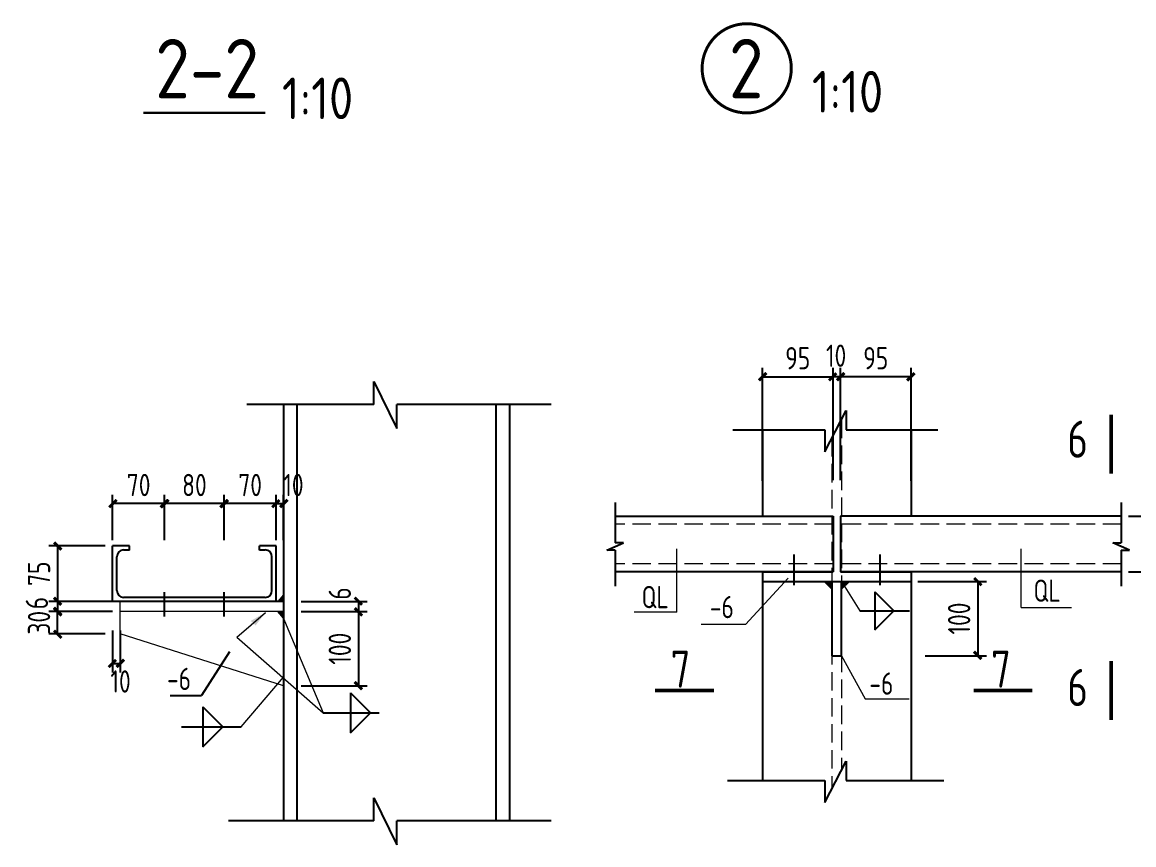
# Model space of a CAD drawing. Header units: millimetres. Extents: x 866561 to 877878, y 40199 to 44891.
# Drawn here: x 875275.8 to 875425.4, y 40580.2 to 40690.8 of the extents above; entities that cross this region are included whole.
import ezdxf

# ---------------------------------------------------------------- set-up
doc = ezdxf.new("R2010")
doc.units = ezdxf.units.MM
doc.header["$LTSCALE"] = 1000
doc.header["$MEASUREMENT"] = 0
doc.linetypes.add('DASH', pattern=[0.35, 0.25, -0.1])
for name, color, linetype, lineweight in [('1', 4, 'Continuous', 70), ('D3', 62, 'Continuous', 9), ('LZ', 64, 'Continuous', 9), ('数字', 3, 'Continuous', 9)]:
    doc.layers.add(name, color=color, linetype=linetype, lineweight=lineweight)
for name, color, linetype in [('D1', 112, 'Continuous'), ('D2', 6, 'Continuous'), ('DIM', 7, 'Continuous'), ('PUB_DIM', 3, 'Continuous'), ('文字', 7, 'Continuous'), ('桩', 6, 'Continuous')]:
    doc.layers.add(name, color=color, linetype=linetype)
doc.styles.add('GBHZ', font='gbenor.shx', dxfattribs={"width": 0.9, "bigfont": 'gbcbig.shx'})
doc.dimstyles.new('Y10', dxfattribs={"dimscale": 0, "dimtxt": 3, "dimasz": 0.01, "dimexe": 1.2, "dimexo": 1, "dimgap": 1, "dimtad": 1, "dimdec": 0, "dimlfac": 10, "dimzin": 0, "dimdsep": 46, "dimtxsty": 'GBHZ', "dimblk1": 'DX', "dimblk2": 'DX', "dimsah": 1, "dimcen": 0.09, "dimdle": 1, "dimadec": 0, "dimazin": 0, "dimtfac": 1, "dimtdec": 0, "dimtix": 1, "dimtmove": 2, "dimatfit": 3, "dimldrblk": 'DX', "dimfxl": 0, "dimtolj": 1, "dimtzin": 0, "dimarcsym": 0})

# ---------------------------------------------------------------- blocks, each defined once
blk = doc.blocks.new('DX')
at = {"color": 0, "linetype": 'ByBlock', "const_width": 40}
blk.add_lwpolyline([(-54, -51), (46, 49)], dxfattribs=at)
blk = doc.blocks.new('*D881')
at = {"layer": 'Defpoints', "color": 0, "linetype": 'ByBlock', "transparency": 16777216}
for p in [(875287.98, 40620.37), (875280.58, 40612.88), (875287.98, 40612.88)]:
    blk.add_point(p, dxfattribs=at)
at = {"layer": 'DIM', "color": 0, "linetype": 'ByBlock', "lineweight": -2, "transparency": 16777216}
for p, q in [((875286.98, 40620.37), (875279.38, 40620.37)), ((875280.58, 40620.36), (875280.58, 40612.89)), ((875286.98, 40612.88), (875279.38, 40612.88))]:
    blk.add_line(p, q, dxfattribs=at)
at = {"layer": 'DIM', "color": 0, "linetype": 'ByBlock', "lineweight": -2, "transparency": 16777216, "xscale": 0.01, "yscale": 0.01, "zscale": 0.01}
for p, rotation in [((875280.58, 40620.37), 90), ((875280.58, 40612.88), 270)]:
    blk.add_blockref('DX', p, dxfattribs=dict(at, rotation=rotation))
at = {"layer": 'DIM', "color": 0, "linetype": 'ByBlock', "transparency": 16777216, "insert": (875278.08, 40616.62), "char_height": 3, "attachment_point": 5, "rotation": 90, "style": 'GBHZ'}
blk.add_mtext('\\A1;75', dxfattribs=at)
blk = doc.blocks.new('*D882')
at = {"layer": 'Defpoints', "color": 0, "linetype": 'ByBlock', "transparency": 16777216}
for p in [(875302.98, 40626.05), (875302.98, 40620.14), (875309.98, 40620.14)]:
    blk.add_point(p, dxfattribs=at)
at = {"layer": 'DIM', "color": 0, "linetype": 'ByBlock', "lineweight": -2, "transparency": 16777216}
for p, q in [((875302.98, 40621.14), (875302.98, 40627.25)), ((875309.98, 40621.14), (875309.98, 40627.25)), ((875309.97, 40626.05), (875302.99, 40626.05))]:
    blk.add_line(p, q, dxfattribs=at)
at = {"layer": 'DIM', "color": 0, "linetype": 'ByBlock', "lineweight": -2, "transparency": 16777216, "xscale": 0.01, "yscale": 0.01, "zscale": 0.01, "rotation": 180}
blk.add_blockref('DX', (875302.98, 40626.05), dxfattribs=at)
at = {"layer": 'DIM', "color": 0, "linetype": 'ByBlock', "lineweight": -2, "transparency": 16777216, "xscale": 0.01, "yscale": 0.01, "zscale": 0.01}
blk.add_blockref('DX', (875309.98, 40626.05), dxfattribs=at)
at = {"layer": 'DIM', "color": 0, "linetype": 'ByBlock', "transparency": 16777216, "insert": (875306.48, 40628.55), "char_height": 3, "attachment_point": 5, "style": 'GBHZ'}
blk.add_mtext('\\A1;70', dxfattribs=at)
blk = doc.blocks.new('*D883')
at = {"layer": 'Defpoints', "color": 0, "linetype": 'ByBlock', "transparency": 16777216}
for p in [(875294.98, 40626.05), (875294.98, 40620.14), (875302.98, 40620.14)]:
    blk.add_point(p, dxfattribs=at)
at = {"layer": 'DIM', "color": 0, "linetype": 'ByBlock', "lineweight": -2, "transparency": 16777216}
for p, q in [((875294.98, 40621.14), (875294.98, 40627.25)), ((875302.98, 40621.14), (875302.98, 40627.25)), ((875302.97, 40626.05), (875294.99, 40626.05))]:
    blk.add_line(p, q, dxfattribs=at)
at = {"layer": 'DIM', "color": 0, "linetype": 'ByBlock', "lineweight": -2, "transparency": 16777216, "xscale": 0.01, "yscale": 0.01, "zscale": 0.01, "rotation": 180}
blk.add_blockref('DX', (875294.98, 40626.05), dxfattribs=at)
at = {"layer": 'DIM', "color": 0, "linetype": 'ByBlock', "lineweight": -2, "transparency": 16777216, "xscale": 0.01, "yscale": 0.01, "zscale": 0.01}
blk.add_blockref('DX', (875302.98, 40626.05), dxfattribs=at)
at = {"layer": 'DIM', "color": 0, "linetype": 'ByBlock', "transparency": 16777216, "insert": (875298.98, 40628.55), "char_height": 3, "attachment_point": 5, "style": 'GBHZ'}
blk.add_mtext('\\A1;80', dxfattribs=at)
blk = doc.blocks.new('*D884')
at = {"layer": 'Defpoints', "color": 0, "linetype": 'ByBlock', "transparency": 16777216}
for p in [(875287.98, 40626.05), (875287.98, 40620.14), (875294.98, 40620.14)]:
    blk.add_point(p, dxfattribs=at)
at = {"layer": 'DIM', "color": 0, "linetype": 'ByBlock', "lineweight": -2, "transparency": 16777216}
for p, q in [((875287.98, 40621.14), (875287.98, 40627.25)), ((875294.98, 40621.14), (875294.98, 40627.25)), ((875294.97, 40626.05), (875287.99, 40626.05))]:
    blk.add_line(p, q, dxfattribs=at)
at = {"layer": 'DIM', "color": 0, "linetype": 'ByBlock', "lineweight": -2, "transparency": 16777216, "xscale": 0.01, "yscale": 0.01, "zscale": 0.01, "rotation": 180}
blk.add_blockref('DX', (875287.98, 40626.05), dxfattribs=at)
at = {"layer": 'DIM', "color": 0, "linetype": 'ByBlock', "lineweight": -2, "transparency": 16777216, "xscale": 0.01, "yscale": 0.01, "zscale": 0.01}
blk.add_blockref('DX', (875294.98, 40626.05), dxfattribs=at)
at = {"layer": 'DIM', "color": 0, "linetype": 'ByBlock', "transparency": 16777216, "insert": (875291.48, 40628.55), "char_height": 3, "attachment_point": 5, "style": 'GBHZ'}
blk.add_mtext('\\A1;70', dxfattribs=at)
blk = doc.blocks.new('*D885')
at = {"layer": 'Defpoints', "color": 0, "linetype": 'ByBlock', "transparency": 16777216}
for p in [(875312.36, 40612.88), (875312.36, 40611.52), (875321.05, 40611.52)]:
    blk.add_point(p, dxfattribs=at)
at = {"layer": 'DIM', "color": 0, "linetype": 'ByBlock', "lineweight": -2, "transparency": 16777216}
for p, q in [((875313.36, 40612.88), (875322.25, 40612.88)), ((875313.36, 40611.52), (875322.25, 40611.52)), ((875321.05, 40612.89), (875321.05, 40612.9)), ((875321.05, 40612.88), (875321.05, 40611.52)), ((875321.05, 40611.51), (875321.05, 40611.5))]:
    blk.add_line(p, q, dxfattribs=at)
at = {"layer": 'DIM', "color": 0, "linetype": 'ByBlock', "lineweight": -2, "transparency": 16777216, "xscale": 0.01, "yscale": 0.01, "zscale": 0.01}
for p, rotation in [((875321.05, 40612.88), 270), ((875321.05, 40611.52), 90)]:
    blk.add_blockref('DX', p, dxfattribs=dict(at, rotation=rotation))
at = {"layer": 'DIM', "color": 0, "linetype": 'ByBlock', "transparency": 16777216, "insert": (875318.55, 40613.96), "char_height": 3, "attachment_point": 5, "rotation": 90, "style": 'GBHZ'}
blk.add_mtext('\\A1;6', dxfattribs=at)
blk = doc.blocks.new('*D886')
at = {"layer": 'Defpoints', "color": 0, "linetype": 'ByBlock', "transparency": 16777216}
for p in [(875312.36, 40611.52), (875312.36, 40601.53), (875321.05, 40601.53)]:
    blk.add_point(p, dxfattribs=at)
at = {"layer": 'DIM', "color": 0, "linetype": 'ByBlock', "lineweight": -2, "transparency": 16777216}
for p, q in [((875313.36, 40611.52), (875322.25, 40611.52)), ((875321.05, 40611.51), (875321.05, 40601.54)), ((875313.36, 40601.53), (875322.25, 40601.53))]:
    blk.add_line(p, q, dxfattribs=at)
at = {"layer": 'DIM', "color": 0, "linetype": 'ByBlock', "lineweight": -2, "transparency": 16777216, "xscale": 0.01, "yscale": 0.01, "zscale": 0.01}
for p, rotation in [((875321.05, 40611.52), 90), ((875321.05, 40601.53), 270)]:
    blk.add_blockref('DX', p, dxfattribs=dict(at, rotation=rotation))
at = {"layer": 'DIM', "color": 0, "linetype": 'ByBlock', "transparency": 16777216, "insert": (875318.55, 40606.53), "char_height": 3, "attachment_point": 5, "rotation": 90, "style": 'GBHZ'}
blk.add_mtext('\\A1;100', dxfattribs=at)
blk = doc.blocks.new('*D887')
at = {"layer": 'Defpoints', "color": 0, "linetype": 'ByBlock', "transparency": 16777216}
for p in [(875287.98, 40610), (875288.98, 40610), (875288.98, 40604.55)]:
    blk.add_point(p, dxfattribs=at)
at = {"layer": 'DIM', "color": 0, "linetype": 'ByBlock', "lineweight": -2, "transparency": 16777216}
for p, q in [((875287.98, 40609), (875287.98, 40603.35)), ((875288.98, 40609), (875288.98, 40603.35)), ((875287.97, 40604.55), (875287.96, 40604.55)), ((875287.98, 40604.55), (875288.98, 40604.55)), ((875288.99, 40604.55), (875289, 40604.55))]:
    blk.add_line(p, q, dxfattribs=at)
at = {"layer": 'DIM', "color": 0, "linetype": 'ByBlock', "lineweight": -2, "transparency": 16777216, "xscale": 0.01, "yscale": 0.01, "zscale": 0.01}
blk.add_blockref('DX', (875287.98, 40604.55), dxfattribs=at)
at = {"layer": 'DIM', "color": 0, "linetype": 'ByBlock', "lineweight": -2, "transparency": 16777216, "xscale": 0.01, "yscale": 0.01, "zscale": 0.01, "rotation": 180}
blk.add_blockref('DX', (875288.98, 40604.55), dxfattribs=at)
at = {"layer": 'DIM', "color": 0, "linetype": 'ByBlock', "transparency": 16777216, "insert": (875289.05, 40602.12), "char_height": 3, "attachment_point": 5, "style": 'GBHZ'}
blk.add_mtext('\\A1;10', dxfattribs=at)
blk = doc.blocks.new('*D888')
at = {"layer": 'Defpoints', "color": 0, "linetype": 'ByBlock', "transparency": 16777216}
for p in [(875280.58, 40611.52), (875287.98, 40611.52), (875287.98, 40608.52)]:
    blk.add_point(p, dxfattribs=at)
at = {"layer": 'DIM', "color": 0, "linetype": 'ByBlock', "lineweight": -2, "transparency": 16777216}
for p, q in [((875286.98, 40611.52), (875279.38, 40611.52)), ((875280.58, 40611.53), (875280.58, 40611.54)), ((875280.58, 40608.52), (875280.58, 40611.52)), ((875286.98, 40608.52), (875279.38, 40608.52)), ((875280.58, 40608.51), (875280.58, 40608.5))]:
    blk.add_line(p, q, dxfattribs=at)
at = {"layer": 'DIM', "color": 0, "linetype": 'ByBlock', "lineweight": -2, "transparency": 16777216, "xscale": 0.01, "yscale": 0.01, "zscale": 0.01}
for p, rotation in [((875280.58, 40611.52), 270), ((875280.58, 40608.52), 90)]:
    blk.add_blockref('DX', p, dxfattribs=dict(at, rotation=rotation))
at = {"layer": 'DIM', "color": 0, "linetype": 'ByBlock', "transparency": 16777216, "insert": (875278.08, 40610.02), "char_height": 3, "attachment_point": 5, "rotation": 90, "style": 'GBHZ'}
blk.add_mtext('\\A1;30', dxfattribs=at)
blk = doc.blocks.new('*D889')
at = {"layer": 'Defpoints', "color": 0, "linetype": 'ByBlock', "transparency": 16777216}
for p in [(875280.58, 40611.52), (875288.98, 40611.52), (875289.03, 40612.88)]:
    blk.add_point(p, dxfattribs=at)
at = {"layer": 'DIM', "color": 0, "linetype": 'ByBlock', "lineweight": -2, "transparency": 16777216}
for p, q in [((875288.03, 40612.88), (875279.38, 40612.88)), ((875287.98, 40611.52), (875279.38, 40611.52)), ((875280.58, 40612.89), (875280.58, 40612.9)), ((875280.58, 40612.88), (875280.58, 40611.52)), ((875280.58, 40611.51), (875280.58, 40611.5))]:
    blk.add_line(p, q, dxfattribs=at)
at = {"layer": 'DIM', "color": 0, "linetype": 'ByBlock', "lineweight": -2, "transparency": 16777216, "xscale": 0.01, "yscale": 0.01, "zscale": 0.01}
for p, rotation in [((875280.58, 40612.88), 270), ((875280.58, 40611.52), 90)]:
    blk.add_blockref('DX', p, dxfattribs=dict(at, rotation=rotation))
at = {"layer": 'DIM', "color": 0, "linetype": 'ByBlock', "transparency": 16777216, "insert": (875277.79, 40612.67), "char_height": 3, "attachment_point": 5, "rotation": 90, "style": 'GBHZ'}
blk.add_mtext('\\A1;6', dxfattribs=at)
blk = doc.blocks.new('*D934')
at = {"layer": 'Defpoints', "color": 0, "linetype": 'ByBlock', "transparency": 16777216}
for p in [(875310.98, 40626.05), (875309.98, 40620.14), (875310.98, 40620.14)]:
    blk.add_point(p, dxfattribs=at)
at = {"layer": 'DIM', "color": 0, "linetype": 'ByBlock', "lineweight": -2, "transparency": 16777216}
for p, q in [((875309.98, 40621.14), (875309.98, 40627.25)), ((875310.98, 40621.14), (875310.98, 40627.25)), ((875309.97, 40626.05), (875309.96, 40626.05)), ((875309.98, 40626.05), (875310.98, 40626.05)), ((875310.99, 40626.05), (875311, 40626.05))]:
    blk.add_line(p, q, dxfattribs=at)
at = {"layer": 'DIM', "color": 0, "linetype": 'ByBlock', "lineweight": -2, "transparency": 16777216, "xscale": 0.01, "yscale": 0.01, "zscale": 0.01}
blk.add_blockref('DX', (875309.98, 40626.05), dxfattribs=at)
at = {"layer": 'DIM', "color": 0, "linetype": 'ByBlock', "lineweight": -2, "transparency": 16777216, "xscale": 0.01, "yscale": 0.01, "zscale": 0.01, "rotation": 180}
blk.add_blockref('DX', (875310.98, 40626.05), dxfattribs=at)
at = {"layer": 'DIM', "color": 0, "linetype": 'ByBlock', "transparency": 16777216, "insert": (875312.31, 40628.55), "char_height": 3, "attachment_point": 5, "style": 'GBHZ'}
blk.add_mtext('\\A1;10', dxfattribs=at)
blk = doc.blocks.new('*D935')
at = {"layer": 'Defpoints', "color": 0, "linetype": 'ByBlock', "transparency": 16777216}
for p in [(875395.33, 40615.59), (875396.33, 40605.59), (875404.38, 40605.59)]:
    blk.add_point(p, dxfattribs=at)
at = {"layer": 'DIM', "color": 0, "linetype": 'ByBlock', "lineweight": -2, "transparency": 16777216}
for p, q in [((875396.33, 40615.59), (875405.58, 40615.59)), ((875404.38, 40615.58), (875404.38, 40605.6)), ((875397.33, 40605.59), (875405.58, 40605.59))]:
    blk.add_line(p, q, dxfattribs=at)
at = {"layer": 'DIM', "color": 0, "linetype": 'ByBlock', "lineweight": -2, "transparency": 16777216, "xscale": 0.01, "yscale": 0.01, "zscale": 0.01}
for p, rotation in [((875404.38, 40615.59), 90), ((875404.38, 40605.59), 270)]:
    blk.add_blockref('DX', p, dxfattribs=dict(at, rotation=rotation))
at = {"layer": 'DIM', "color": 0, "linetype": 'ByBlock', "transparency": 16777216, "insert": (875401.88, 40610.59), "char_height": 3, "attachment_point": 5, "rotation": 90, "style": 'GBHZ'}
blk.add_mtext('\\A1;100', dxfattribs=at)
blk = doc.blocks.new('*D936')
at = {"layer": 'Defpoints', "color": 0, "linetype": 'ByBlock', "transparency": 16777216}
for p in [(875423.69, 40624.38), (875423.69, 40616.88), (875431.79, 40616.88)]:
    blk.add_point(p, dxfattribs=at)
at = {"layer": 'DIM', "color": 0, "linetype": 'ByBlock', "lineweight": -2, "transparency": 16777216}
for p, q in [((875424.69, 40624.38), (875432.99, 40624.38)), ((875431.79, 40624.37), (875431.79, 40616.89)), ((875424.69, 40616.88), (875432.99, 40616.88))]:
    blk.add_line(p, q, dxfattribs=at)
at = {"layer": 'DIM', "color": 0, "linetype": 'ByBlock', "lineweight": -2, "transparency": 16777216, "xscale": 0.01, "yscale": 0.01, "zscale": 0.01}
for p, rotation in [((875431.79, 40624.38), 90), ((875431.79, 40616.88), 270)]:
    blk.add_blockref('DX', p, dxfattribs=dict(at, rotation=rotation))
at = {"layer": 'DIM', "color": 0, "linetype": 'ByBlock', "transparency": 16777216, "insert": (875429.29, 40620.63), "char_height": 3, "attachment_point": 5, "rotation": 90, "style": 'GBHZ'}
blk.add_mtext('\\A1;75', dxfattribs=at)
blk = doc.blocks.new('*D941')
at = {"layer": 'Defpoints', "color": 0, "linetype": 'ByBlock', "transparency": 16777216}
for p in [(875384.91, 40643.12), (875375.41, 40628.12), (875384.91, 40628.22)]:
    blk.add_point(p, dxfattribs=at)
at = {"layer": 'DIM', "color": 0, "linetype": 'ByBlock', "lineweight": -2, "transparency": 16777216}
for p, q in [((875375.41, 40629.12), (875375.41, 40644.32)), ((875375.42, 40643.12), (875384.9, 40643.12)), ((875384.91, 40629.22), (875384.91, 40644.32))]:
    blk.add_line(p, q, dxfattribs=at)
at = {"layer": 'DIM', "color": 0, "linetype": 'ByBlock', "lineweight": -2, "transparency": 16777216, "xscale": 0.01, "yscale": 0.01, "zscale": 0.01, "rotation": 180}
blk.add_blockref('DX', (875375.41, 40643.12), dxfattribs=at)
at = {"layer": 'DIM', "color": 0, "linetype": 'ByBlock', "lineweight": -2, "transparency": 16777216, "xscale": 0.01, "yscale": 0.01, "zscale": 0.01}
blk.add_blockref('DX', (875384.91, 40643.12), dxfattribs=at)
at = {"layer": 'DIM', "color": 0, "linetype": 'ByBlock', "transparency": 16777216, "insert": (875380.16, 40645.62), "char_height": 3, "attachment_point": 5, "style": 'GBHZ'}
blk.add_mtext('\\A1;95', dxfattribs=at)
blk = doc.blocks.new('*D942')
at = {"layer": 'Defpoints', "color": 0, "linetype": 'ByBlock', "transparency": 16777216}
for p in [(875384.91, 40643.12), (875384.91, 40628.22), (875385.91, 40628.2)]:
    blk.add_point(p, dxfattribs=at)
at = {"layer": 'DIM', "color": 0, "linetype": 'ByBlock', "lineweight": -2, "transparency": 16777216}
for p, q in [((875384.9, 40643.12), (875384.89, 40643.12)), ((875384.91, 40629.22), (875384.91, 40644.32)), ((875385.91, 40643.12), (875384.91, 40643.12)), ((875385.91, 40629.2), (875385.91, 40644.32)), ((875385.92, 40643.12), (875385.93, 40643.12))]:
    blk.add_line(p, q, dxfattribs=at)
at = {"layer": 'DIM', "color": 0, "linetype": 'ByBlock', "lineweight": -2, "transparency": 16777216, "xscale": 0.01, "yscale": 0.01, "zscale": 0.01}
blk.add_blockref('DX', (875384.91, 40643.12), dxfattribs=at)
at = {"layer": 'DIM', "color": 0, "linetype": 'ByBlock', "lineweight": -2, "transparency": 16777216, "xscale": 0.01, "yscale": 0.01, "zscale": 0.01, "rotation": 180}
blk.add_blockref('DX', (875385.91, 40643.12), dxfattribs=at)
at = {"layer": 'DIM', "color": 0, "linetype": 'ByBlock', "transparency": 16777216, "insert": (875385.33, 40645.95), "char_height": 3, "attachment_point": 5, "style": 'GBHZ'}
blk.add_mtext('\\A1;10', dxfattribs=at)
blk = doc.blocks.new('*D943')
at = {"layer": 'Defpoints', "color": 0, "linetype": 'ByBlock', "transparency": 16777216}
for p in [(875385.91, 40643.12), (875385.91, 40628.22), (875395.41, 40628.12)]:
    blk.add_point(p, dxfattribs=at)
at = {"layer": 'DIM', "color": 0, "linetype": 'ByBlock', "lineweight": -2, "transparency": 16777216}
for p, q in [((875385.91, 40629.22), (875385.91, 40644.32)), ((875395.4, 40643.12), (875385.92, 40643.12)), ((875395.41, 40629.12), (875395.41, 40644.32))]:
    blk.add_line(p, q, dxfattribs=at)
at = {"layer": 'DIM', "color": 0, "linetype": 'ByBlock', "lineweight": -2, "transparency": 16777216, "xscale": 0.01, "yscale": 0.01, "zscale": 0.01, "rotation": 180}
blk.add_blockref('DX', (875385.91, 40643.12), dxfattribs=at)
at = {"layer": 'DIM', "color": 0, "linetype": 'ByBlock', "lineweight": -2, "transparency": 16777216, "xscale": 0.01, "yscale": 0.01, "zscale": 0.01}
blk.add_blockref('DX', (875395.41, 40643.12), dxfattribs=at)
at = {"layer": 'DIM', "color": 0, "linetype": 'ByBlock', "transparency": 16777216, "insert": (875390.66, 40645.62), "char_height": 3, "attachment_point": 5, "style": 'GBHZ'}
blk.add_mtext('\\A1;95', dxfattribs=at)

msp = doc.modelspace()

# ---------------------------------------------------------------- linework, layer by layer
at = {"linetype": 'ByBlock', "ltscale": 0.5, "const_width": 0.4}
msp.add_lwpolyline([(875367.297, 40684.617, 1), (875379.297, 40684.617, 1)], format="xyb", close=True, dxfattribs=at)
at = {"layer": '1', "color": 2, "const_width": 0.48}
for points in [[(875422.333, 40638.002), (875422.333, 40630.08)], [(875422.333, 40604.88), (875422.333, 40596.958)], [(875360.957, 40600.896), (875368.879, 40600.896)], [(875403.823, 40600.896), (875411.745, 40600.896)]]:
    msp.add_lwpolyline(points, dxfattribs=at)
at = {"layer": 'D1'}
for p, q in [((875323.122, 40639.391), (875323.122, 40642.477)), ((875323.122, 40642.477), (875326.2, 40636.156)), ((875323.122, 40639.391), (875306.039, 40639.391)), ((875326.2, 40636.156), (875326.2, 40639.391)), ((875346.997, 40639.391), (875326.2, 40639.391)), ((875319.969, 40600.614), (875319.969, 40595.205)), ((875319.969, 40600.614), (875322.673, 40597.91)), ((875300.119, 40598.721), (875302.823, 40596.016)), ((875300.119, 40598.721), (875300.119, 40593.312)), ((875316.327, 40597.91), (875323.849, 40597.91)), ((875319.969, 40595.205), (875322.673, 40597.91)), ((875297.263, 40596.016), (875305.268, 40596.016)), ((875300.119, 40593.312), (875302.823, 40596.016)), ((875323.122, 40586.473), (875326.2, 40580.152)), ((875323.122, 40583.387), (875323.122, 40586.473)), ((875323.122, 40583.387), (875303.549, 40583.387)), ((875326.2, 40580.152), (875326.2, 40583.387)), ((875346.997, 40583.387), (875326.2, 40583.387))]:
    msp.add_line(p, q, dxfattribs=at)
at = {"layer": 'D1', "color": 251}
for p, q in [((875383.806, 40633.035), (875386.681, 40638.585)), ((875386.681, 40638.585), (875386.681, 40635.968)), ((875371.439, 40635.968), (875383.806, 40635.968)), ((875383.806, 40635.968), (875383.806, 40633.035)), ((875386.681, 40635.968), (875399.018, 40635.968)), ((875355.61, 40626.195), (875355.61, 40620.766)), ((875423.692, 40626.195), (875423.692, 40620.766)), ((875354.486, 40619.785), (875356.734, 40620.766)), ((875356.734, 40620.766), (875355.61, 40620.766)), ((875424.816, 40619.785), (875422.568, 40620.766)), ((875422.568, 40620.766), (875423.692, 40620.766)), ((875355.61, 40619.785), (875354.486, 40619.785)), ((875355.61, 40619.785), (875355.61, 40614.95)), ((875423.692, 40619.785), (875423.692, 40614.95)), ((875423.692, 40619.785), (875424.816, 40619.785)), ((875390.534, 40614.2), (875390.534, 40609.062)), ((875390.534, 40614.2), (875393.103, 40611.631)), ((875388.504, 40611.631), (875395.184, 40611.631)), ((875390.534, 40609.062), (875393.103, 40611.631)), ((875383.806, 40585.849), (875386.681, 40591.399)), ((875386.681, 40591.399), (875386.681, 40588.781)), ((875370.7, 40588.781), (875383.806, 40588.781)), ((875383.806, 40588.781), (875383.806, 40585.849)), ((875386.681, 40588.781), (875399.799, 40588.781))]:
    msp.add_line(p, q, dxfattribs=at)
at = {"layer": 'D2'}
for p, q in [((875310.98, 40639.391), (875310.98, 40583.444)), ((875312.783, 40639.391), (875312.783, 40583.444)), ((875339.56, 40639.391), (875339.56, 40583.444)), ((875341.363, 40639.391), (875341.363, 40583.444)), ((875375.41, 40635.968), (875375.41, 40624.375)), ((875395.41, 40635.968), (875395.41, 40624.375)), ((875355.61, 40624.375), (875384.91, 40624.375)), ((875423.692, 40624.375), (875385.91, 40624.375)), ((875290.24, 40620.374), (875287.98, 40620.374)), ((875287.98, 40612.876), (875287.98, 40620.374)), ((875290.24, 40619.81), (875289.451, 40619.81)), ((875290.24, 40619.81), (875290.24, 40620.374)), ((875309.983, 40620.374), (875307.729, 40620.374)), ((875307.729, 40619.81), (875307.729, 40620.374)), ((875308.518, 40619.81), (875307.729, 40619.81)), ((875309.983, 40612.876), (875309.983, 40620.374)), ((875288.55, 40614.341), (875288.55, 40618.909)), ((875309.42, 40614.341), (875309.42, 40618.909)), ((875384.91, 40616.877), (875355.61, 40616.877)), ((875375.41, 40616.877), (875375.41, 40615.592)), ((875375.41, 40616.877), (875384.91, 40616.877)), ((875375.41, 40616.877), (875375.41, 40588.781)), ((875423.692, 40616.877), (875385.91, 40616.877)), ((875385.91, 40616.877), (875395.41, 40616.877)), ((875395.41, 40616.877), (875395.41, 40615.592)), ((875395.41, 40616.877), (875395.41, 40588.781)), ((875375.41, 40615.592), (875395.41, 40615.592)), ((875384.767, 40615.592), (875384.767, 40605.589)), ((875386.052, 40605.589), (875386.052, 40615.592)), ((875308.518, 40613.439), (875289.451, 40613.439)), ((875294.98, 40610.847), (875294.98, 40614.115)), ((875302.98, 40610.847), (875302.98, 40614.115)), ((875310.98, 40612.876), (875287.98, 40612.876)), ((875310.98, 40612.876), (875310.98, 40601.527)), ((875384.767, 40605.589), (875386.052, 40605.589))]:
    msp.add_line(p, q, dxfattribs=at)
at = {"layer": 'D2', "linetype": 'Continuous'}
for p, q in [((875379.629, 40619.197), (875379.629, 40615.057)), ((875391.191, 40619.197), (875391.191, 40615.057))]:
    msp.add_line(p, q, dxfattribs=at)
at = {"layer": 'D2'}
for centre, start, end in [((875289.451, 40618.909), 90, 180), ((875308.518, 40618.909), 0, 90), ((875289.451, 40614.341), 180, 270), ((875308.518, 40614.341), 270, 0)]:
    msp.add_arc(centre, 0.902, start, end, dxfattribs=at)
at = {"layer": 'D3', "color": 251}
for p, q in [((875363.911, 40611.453), (875363.911, 40619.946)), ((875410.246, 40612.052), (875410.246, 40619.946)), ((875378.879, 40616.02), (875373.118, 40609.795)), ((875386.052, 40615.592), (875388.504, 40611.631)), ((875410.246, 40612.052), (875417.007, 40612.052)), ((875363.911, 40611.453), (875358.147, 40611.453)), ((875373.118, 40609.795), (875367.164, 40609.795)), ((875386.052, 40605.589), (875389.219, 40599.777)), ((875389.219, 40599.777), (875395.146, 40599.777))]:
    msp.add_line(p, q, dxfattribs=at)
at = {"layer": 'D3'}
for p, q in [((875383.697, 40615.592), (875384.767, 40614.521)), ((875387.123, 40615.592), (875386.052, 40614.521)), ((875310.98, 40613.777), (875310.208, 40612.876)), ((875288.98, 40608.523), (875288.98, 40612.876)), ((875310.98, 40611.523), (875288.98, 40611.523)), ((875310.98, 40610.622), (875310.208, 40611.523)), ((875304.706, 40608.08), (875308.571, 40611.422)), ((875310.755, 40611.114), (875316.327, 40597.91)), ((875310.98, 40601.527), (875288.98, 40608.523)), ((875304.706, 40608.08), (875316.327, 40597.91)), ((875305.268, 40596.016), (875310.98, 40602.711))]:
    msp.add_line(p, q, dxfattribs=at)
for points in [[(875383.697, 40615.592), (875384.767, 40615.592), (875384.767, 40614.521), (875384.767, 40615.592)], [(875387.123, 40615.592), (875386.052, 40615.592), (875386.052, 40614.521), (875386.052, 40615.592)], [(875310.98, 40613.777), (875310.98, 40612.876), (875310.208, 40612.876), (875310.98, 40612.876)], [(875310.98, 40610.622), (875310.98, 40611.523), (875310.208, 40611.523), (875310.98, 40611.523)], [(875306.545, 40610.26), (875308.571, 40611.422), (875306.545, 40610.26), (875307.23, 40609.673)]]:
    msp.add_solid(points, dxfattribs=at)
at = {"layer": 'LZ', "color": 251, "linetype": 'DASH', "ltscale": 0.01}
for p, q in [((875386.052, 40637.37), (875386.052, 40590.184)), ((875384.767, 40634.891), (875384.767, 40587.705)), ((875384.91, 40623.305), (875355.61, 40623.305)), ((875423.692, 40623.305), (875385.91, 40623.305)), ((875384.91, 40617.947), (875355.61, 40617.947)), ((875423.692, 40617.947), (875385.91, 40617.947))]:
    msp.add_line(p, q, dxfattribs=at)
at = {"layer": '文字', "color": 6, "const_width": 0.32}
msp.add_lwpolyline([(875292.105, 40678.617), (875308.53, 40678.617)], dxfattribs=at)
at = {"layer": '桩'}
for p, q in [((875384.91, 40624.375), (875384.91, 40616.877)), ((875385.91, 40624.375), (875385.91, 40616.877)), ((875303.715, 40606.118), (875299.943, 40600.239)), ((875295.726, 40600.239), (875299.943, 40600.239))]:
    msp.add_line(p, q, dxfattribs=at)

# ---------------------------------------------------------------- texts
at = {"layer": 'PUB_DIM', "style": 'GBHZ', "width": 0.9}
for s, p in [('6', (875416.431, 40632.225)), ('7', (875363.049, 40601.287)), ('7', (875406.167, 40601.287)), ('6', (875416.431, 40598.814))]:
    msp.add_text(s, height=5, dxfattribs=at).set_placement(p)
at = {"layer": '数字', "style": 'GBHZ', "width": 0.9}
for s, p in [('QL', (875359.148, 40611.979)), ('QL', (875411.885, 40612.841)), ('-6', (875368.337, 40610.633)), ('-6', (875295.296, 40600.968)), ('-6', (875389.801, 40600.341))]:
    msp.add_text(s, height=3, dxfattribs=at).set_placement(p)
at = {"layer": '文字', "color": 6, "style": 'GBHZ'}
for s, height, p in [('2-2', 8, (875293.713, 40680.569)), ('2', 8, (875370.902, 40680.584)), ('1:10', 5.6, (875310.757, 40677.783)), ('1:10', 5.6, (875382.064, 40678.665, -0.009))]:
    msp.add_text(s, height=height, dxfattribs=at).set_placement(p)

# ---------------------------------------------------------------- dimensions: what is measured, and where the dimension line sits
at = {"layer": 'DIM', "color": 4, "linetype": 'ByBlock'}
dim = msp.add_linear_dim(base=(875384.91, 40643.115), p1=(875375.41, 40628.124), p2=(875384.91, 40628.215), dimstyle='Y10', override={"dimscale": 1}, dxfattribs=at)
dim.commit()
dim.dimension.update_dxf_attribs({"geometry": '*D941', "text_midpoint": (875380.16, 40645.615)})
dim = msp.add_linear_dim(base=(875384.91, 40643.115), p1=(875385.91, 40628.205), p2=(875384.91, 40628.215), angle=180, dimstyle='Y10', override={"dimscale": 1}, dxfattribs=at)
dim.commit()
dim.dimension.update_dxf_attribs({"geometry": '*D942', "text_midpoint": (875385.328, 40645.955), "dimtype": 160})
for base, p1, p2, angle, picture, middle in [((875385.91, 40643.115), (875395.41, 40628.124), (875385.91, 40628.215), 180, '*D943', (875390.66, 40645.615)), ((875431.792, 40616.877), (875423.692, 40624.375), (875423.692, 40616.877), 270, '*D936', (875429.292, 40620.626)), ((875404.377, 40605.589), (875395.331, 40615.592), (875396.331, 40605.589), 270, '*D935', (875401.877, 40610.591))]:
    dim = msp.add_linear_dim(base=base, p1=p1, p2=p2, angle=angle, dimstyle='Y10', override={"dimscale": 1}, dxfattribs=at)
    dim.commit()
    dim.dimension.update_dxf_attribs({"geometry": picture, "text_midpoint": middle})
at = {"layer": 'DIM', "linetype": 'ByBlock'}
for base, p1, p2, angle, picture, middle in [((875287.98, 40626.052), (875294.98, 40620.144), (875287.98, 40620.144), 180, '*D884', (875291.48, 40628.552)), ((875294.98, 40626.052), (875302.98, 40620.144), (875294.98, 40620.144), 180, '*D883', (875298.98, 40628.552)), ((875302.98, 40626.052), (875309.98, 40620.144), (875302.98, 40620.144), 180, '*D882', (875306.48, 40628.552)), ((875280.579, 40612.876), (875287.98, 40620.374), (875287.98, 40612.876), 270, '*D881', (875278.079, 40616.625)), ((875280.579, 40611.523), (875287.98, 40608.523), (875287.98, 40611.523), 90, '*D888', (875278.079, 40610.023)), ((875321.052, 40601.527), (875312.358, 40611.523), (875312.358, 40601.527), 270, '*D886', (875318.552, 40606.525))]:
    dim = msp.add_linear_dim(base=base, p1=p1, p2=p2, angle=angle, dimstyle='Y10', override={"dimscale": 1}, dxfattribs=at)
    dim.commit()
    dim.dimension.update_dxf_attribs({"geometry": picture, "text_midpoint": middle})
dim = msp.add_linear_dim(base=(875310.98, 40626.052), p1=(875309.98, 40620.144), p2=(875310.98, 40620.144), dimstyle='Y10', override={"dimscale": 1}, dxfattribs=at)
dim.commit()
dim.dimension.update_dxf_attribs({"geometry": '*D934', "text_midpoint": (875312.307, 40628.552), "dimtype": 160})
for base, p1, p2, picture, middle in [((875321.052, 40611.523), (875312.358, 40612.876), (875312.358, 40611.523), '*D885', (875318.552, 40613.957)), ((875280.579, 40611.523), (875289.034, 40612.876), (875288.98, 40611.523), '*D889', (875277.785, 40612.671))]:
    dim = msp.add_linear_dim(base=base, p1=p1, p2=p2, angle=270, text='6', dimstyle='Y10', override={"dimscale": 1}, dxfattribs=at)
    dim.commit()
    dim.dimension.update_dxf_attribs({"geometry": picture, "text_midpoint": middle, "dimtype": 160})
dim = msp.add_linear_dim(base=(875288.98, 40604.555), p1=(875287.98, 40609.995), p2=(875288.98, 40609.995), angle=180, dimstyle='Y10', override={"dimscale": 1}, dxfattribs=at)
dim.commit()
dim.dimension.update_dxf_attribs({"geometry": '*D887', "text_midpoint": (875289.052, 40602.116), "dimtype": 160})

doc.saveas('drawing.dxf')
